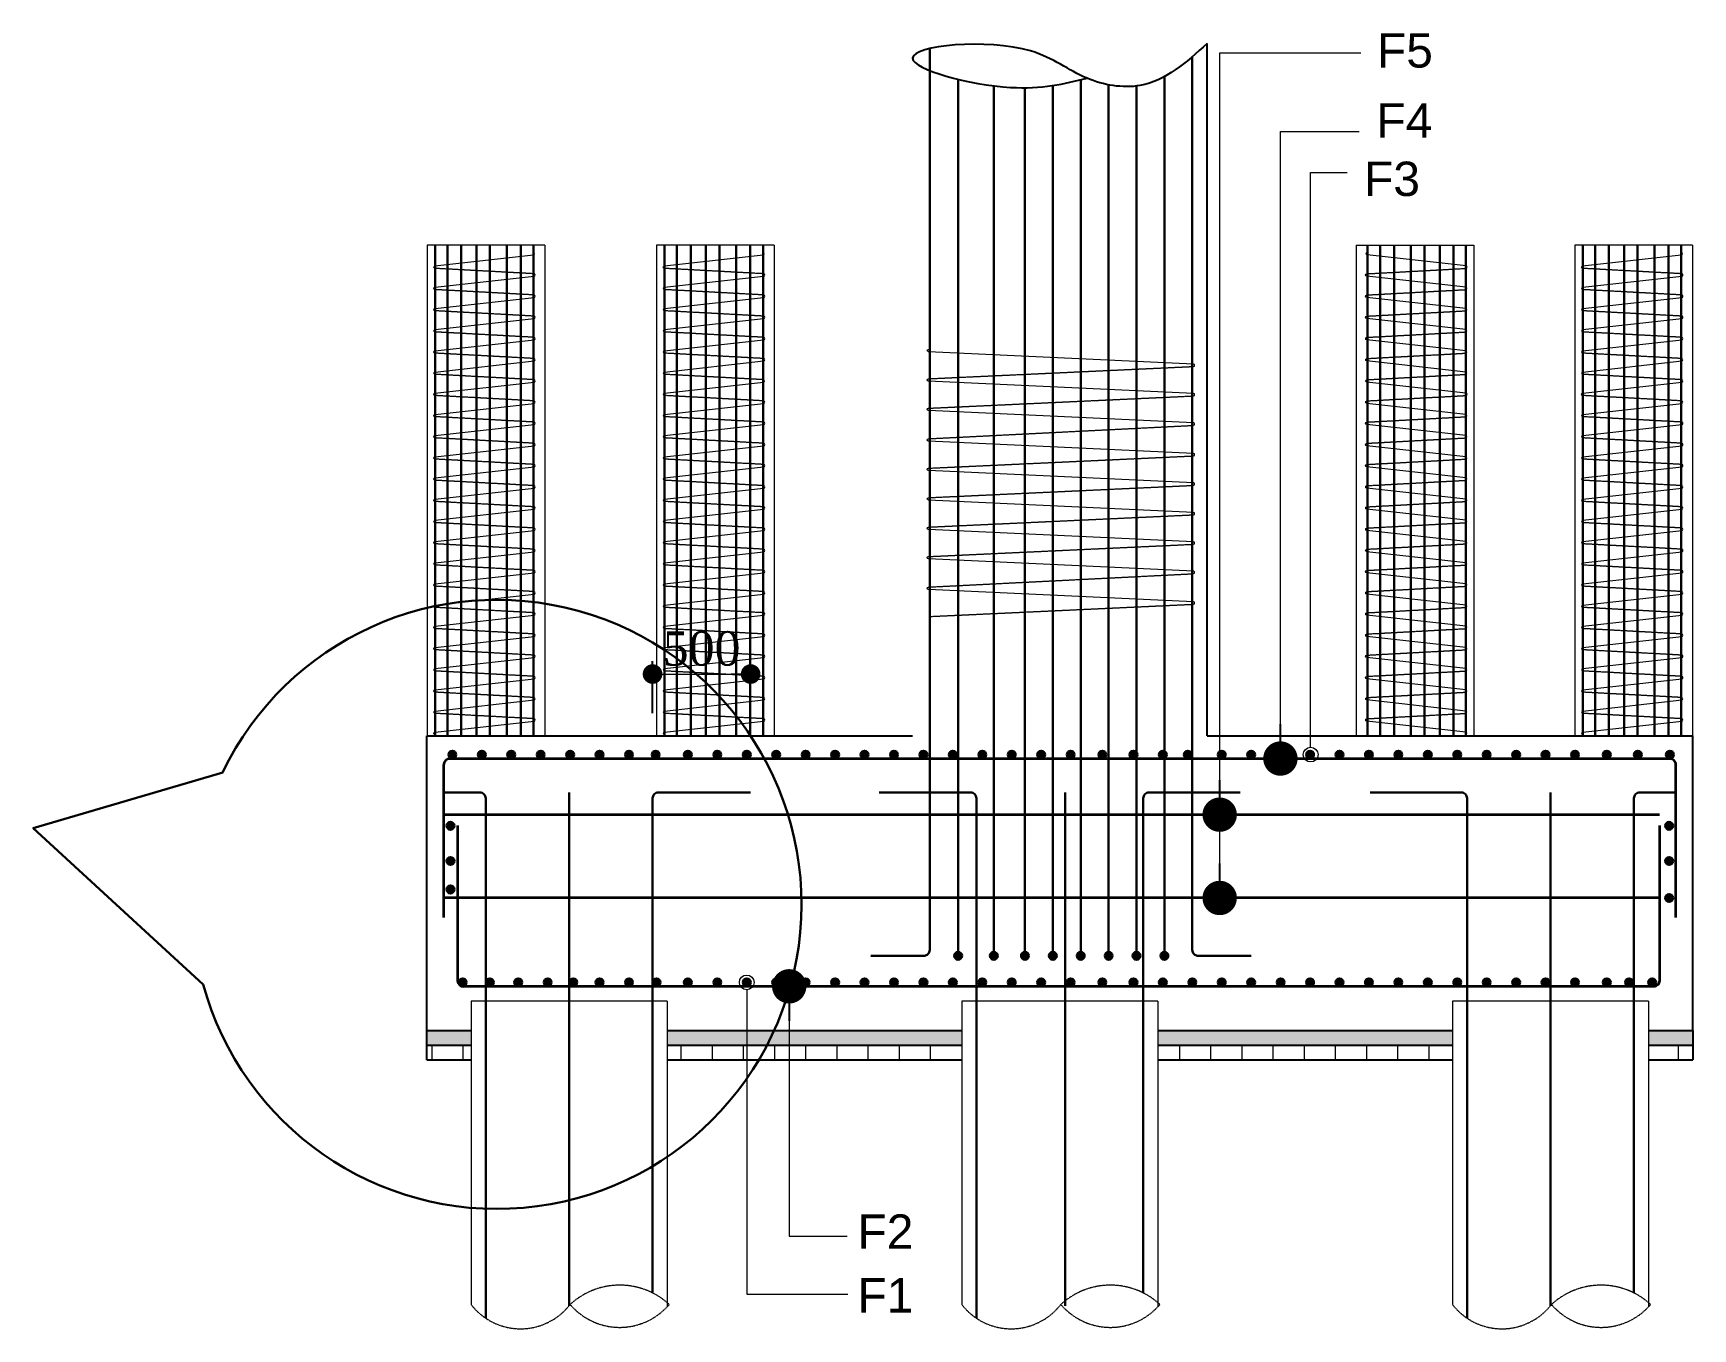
# Model space of a CAD drawing. Header units: millimetres. Extents: x -684453 to 35267, y -286696 to 273430.
# Drawn here: x -17447 to -8991, y 123559 to 130158 of the extents above; entities that cross this region are included whole.
import ezdxf

# ---------------------------------------------------------------- set-up
doc = ezdxf.new("R2010")
doc.units = ezdxf.units.MM
doc.header["$PDMODE"] = 2
doc.linetypes.add('DASHED', pattern=[0.75, 0.5, -0.25])
doc.linetypes.add('HIDDEN', pattern=[9.525, 6.35, -3.175])
doc.layers.get('Defpoints').update_dxf_attribs({"lineweight": 13})
for name, color, linetype, lineweight in [('Binder', 136, 'Continuous', 15), ('Dimision', 4, 'Continuous', 9), ('Hatching', 65, 'Continuous', 15), ('Pile', 11, 'Continuous', 15), ('Pire Line', 11, 'Continuous', 25), ('Rod', 12, 'Continuous', 30), ('Rod -2', 5, 'Continuous', 35), ('Text', 7, 'Continuous', 15)]:
    doc.layers.add(name, color=color, linetype=linetype, lineweight=lineweight)
doc.styles.add('ROMANS', font='arial.ttf', dxfattribs={"height": 200})
doc.styles.get("Standard").update_dxf_attribs({"font": 'times.ttf'})
doc.dimstyles.new('ISO-25', dxfattribs={"dimtxt": 175, "dimasz": 100, "dimexe": 65, "dimexo": 115.625, "dimgap": 40, "dimtad": 1, "dimtoh": 1, "dimdec": 0, "dimtxsty": 'Standard', "dimblk": 'DOT', "dimcen": 300, "dimclrd": 256, "dimclre": 256, "dimclrt": 256, "dimadec": 0, "dimazin": 0, "dimtfac": 1, "dimtdec": 0, "dimtix": 1, "dimtmove": 0, "dimatfit": 3, "dimldrblk": 'DOT', "dimfxl": 75, "dimlwd": -1, "dimarcsym": 0})

# ---------------------------------------------------------------- blocks, each defined once
blk = doc.blocks.new('_Dot')
at = {"color": 0, "linetype": 'ByBlock', "lineweight": -2}
blk.add_line((-0.5, 0), (-1, 0), dxfattribs=at)
at = {"color": 0, "linetype": 'ByBlock', "const_width": 0.5}
blk.add_lwpolyline([(-0.25, 0, 1), (0.25, 0, 1)], format="xyb", close=True, dxfattribs=at)
blk = doc.blocks.new('*D69')
at = {"layer": 'Defpoints', "color": 0, "ltscale": 3, "transparency": 16777216}
for p in [(-13791.3, 126893.7), (-14291.1, 126578.3), (-13791.3, 126578.3)]:
    blk.add_point(p, dxfattribs=at)
at = {"layer": 'Dimision', "lineweight": -2, "ltscale": 3, "transparency": 16777216}
for p, q in [((-14291.1, 126694), (-14291.1, 126958.7)), ((-13791.3, 126694), (-13791.3, 126958.7))]:
    blk.add_line(p, q, dxfattribs=at)
at = {"layer": 'Dimision', "ltscale": 3, "transparency": 16777216}
blk.add_line((-14191.1, 126893.7), (-13891.3, 126893.7), dxfattribs=at)
at = {"layer": 'Dimision', "ltscale": 3, "transparency": 16777216, "xscale": 100, "yscale": 100, "zscale": 100, "rotation": 180}
blk.add_blockref('_Dot', (-14291.1, 126893.7), dxfattribs=at)
at = {"layer": 'Dimision', "ltscale": 3, "transparency": 16777216, "xscale": 100, "yscale": 100, "zscale": 100}
blk.add_blockref('_Dot', (-13791.3, 126893.7), dxfattribs=at)
at = {"layer": 'Dimision', "ltscale": 3, "transparency": 16777216, "insert": (-14041.2, 127022.7), "char_height": 175, "attachment_point": 5}
blk.add_mtext('500', dxfattribs=at)

msp = doc.modelspace()

# ---------------------------------------------------------------- hatches: boundary and pattern name
at = {"layer": 'Hatching', "ltscale": 5}
h = msp.add_hatch(dxfattribs=at)
h.set_pattern_fill('AR-CONC', color=256, style=0)
h.set_pattern_definition([(50, (303514, -7730.92), (182.18467, -15.939086), [19.05, -209.55]), (355, (303514, -7730.92), (-35.24283, 191.05664), [15.24, -167.64]), (100.451, (303529.17, -7732.25), (146.9425, 175.11669), [16.19, -178.09]), (46.1842, (303514, -7680.12), (271.07904, -42.04233), [28.575, -314.325]), (96.6356, (303536.58, -7683.62), (237.40423, 247.42556), [24.285, -267.135]), (351.184, (303514, -7680.12), (237.4046, 247.42512), [22.86, -251.46]), (21, (303539.4, -7692.82), (151.61488, -102.26552), [19.05, -209.55]), (326, (303539.4, -7692.82), (61.80203, 184.18797), [15.24, -167.64]), (71.4514, (303552.03, -7701.34), (213.41649, 81.92286), [16.19, -178.09]), (37.5, (303513.99, -7730.92), (3.088603, 84.555039), [0, -165.608, 0, -170.18, 0, -168.275]), (7.5, (303513.99, -7730.92), (66.819663, 100.180575), [0, -97.028, 0, -161.798, 0, -64.135]), (327.5, (303457.35, -7730.92), (135.590595, -5.728744), [0, -63.5, 0, -198.12, 0, -262.89]), (317.5, (303431.95, -7730.92), (148.12918, 25.42649), [0, -82.55, 0, -131.572, 0, -186.69])])
h.paths.add_polyline_path([(-9216.1, 125078.3), (-9216.1, 125003.3), (-8991.1, 125003.3), (-8991.1, 125078.3)])
h.paths.add_polyline_path([(-11716.1, 125078.3), (-11716.1, 125003.3), (-10216.1, 125003.3), (-10216.1, 125078.3)])
h.paths.add_polyline_path([(-15216.1, 125003.3), (-15216.1, 125078.3), (-15441.1, 125078.3), (-15441.1, 125003.3)])
h.paths.add_polyline_path([(-14216.1, 125078.3), (-14216.1, 125003.3), (-12716.1, 125003.3), (-12716.1, 125078.3)])
h = msp.add_hatch(dxfattribs=at)
h.set_pattern_fill('ANSI31', color=256, scale=50, angle=45, style=0)
h.set_pattern_definition([(90, (303514, -7730.92), (-158.75, 1e-14), [])])
h.paths.add_polyline_path([(-9216.1, 125003.3), (-9216.1, 124928.3), (-8991.1, 124928.3), (-8991.1, 125003.3)])
h.paths.add_polyline_path([(-11716.1, 125003.3), (-11716.1, 124928.3), (-10216.1, 124928.3), (-10216.1, 125003.3)])
h.paths.add_polyline_path([(-14216.1, 125003.3), (-14216.1, 124928.3), (-12716.1, 124928.3), (-12716.1, 125003.3)])
h.paths.add_polyline_path([(-15216.1, 124928.3), (-15216.1, 125003.3), (-15441.1, 125003.3), (-15441.1, 124928.3)])
at = {"layer": 'Rod', "ltscale": 5}
for points in [[(-15331.1, 126483.3, 1), (-15291.1, 126483.3, 1)], [(-15181.1, 126483.3, 1), (-15141.1, 126483.3, 1)], [(-15031.1, 126483.3, 1), (-14991.1, 126483.3, 1)], [(-14881.1, 126483.3, 1), (-14841.1, 126483.3, 1)], [(-14731.1, 126483.3, 1), (-14691.1, 126483.3, 1)], [(-14581.1, 126483.3, 1), (-14541.1, 126483.3, 1)], [(-14431.1, 126483.3, 1), (-14391.1, 126483.3, 1)], [(-14295.1, 126483.3, 1), (-14255.1, 126483.3, 1)], [(-14131.1, 126483.3, 1), (-14091.1, 126483.3, 1)], [(-13981.1, 126483.3, 1), (-13941.1, 126483.3, 1)], [(-13831.1, 126483.3, 1), (-13791.1, 126483.3, 1)], [(-13681.1, 126483.3, 1), (-13641.1, 126483.3, 1)], [(-13531.1, 126483.3, 1), (-13491.1, 126483.3, 1)], [(-13381.1, 126483.3, 1), (-13341.1, 126483.3, 1)], [(-13231.1, 126483.3, 1), (-13191.1, 126483.3, 1)], [(-13081.1, 126483.3, 1), (-13041.1, 126483.3, 1)], [(-12931.1, 126483.3, 1), (-12891.1, 126483.3, 1)], [(-12781.1, 126483.3, 1), (-12741.1, 126483.3, 1)], [(-12631.1, 126483.3, 1), (-12591.1, 126483.3, 1)], [(-12481.1, 126483.3, 1), (-12441.1, 126483.3, 1)], [(-12331.1, 126483.3, 1), (-12291.1, 126483.3, 1)], [(-12181.1, 126483.3, 1), (-12141.1, 126483.3, 1)], [(-12019.5, 126483.3, 1), (-11979.5, 126483.3, 1)], [(-11861.2, 126483.3, 1), (-11821.2, 126483.3, 1)], [(-11711.2, 126483.3, 1), (-11671.2, 126483.3, 1)], [(-11584.1, 126483.3, 1), (-11544.1, 126483.3, 1)], [(-11411.2, 126483.3, 1), (-11371.2, 126483.3, 1)], [(-11261.2, 126483.3, 1), (-11221.2, 126483.3, 1)], [(-11111.2, 126483.3, 1), (-11071.2, 126483.3, 1)], [(-10961.2, 126483.3, 1), (-10921.2, 126483.3, 1)], [(-10811.2, 126483.3, 1), (-10771.2, 126483.3, 1)], [(-10661.2, 126483.3, 1), (-10621.2, 126483.3, 1)], [(-10511.2, 126483.3, 1), (-10471.2, 126483.3, 1)], [(-10361.2, 126483.3, 1), (-10321.2, 126483.3, 1)], [(-10211.2, 126483.3, 1), (-10171.2, 126483.3, 1)], [(-10061.2, 126483.3, 1), (-10021.2, 126483.3, 1)], [(-9911.2, 126483.3, 1), (-9871.2, 126483.3, 1)], [(-9761.2, 126483.3, 1), (-9721.2, 126483.3, 1)], [(-9611.2, 126483.3, 1), (-9571.2, 126483.3, 1)], [(-9611.2, 126483.3, 1), (-9571.2, 126483.3, 1)], [(-9449.6, 126483.3, 1), (-9409.6, 126483.3, 1)], [(-9291.3, 126483.3, 1), (-9251.3, 126483.3, 1)], [(-9127.8, 126483.3, 1), (-9087.8, 126483.3, 1)], [(-15340.8, 126120.8, -1), (-15300.8, 126120.8, -1)], [(-9091.8, 126120.8, 1), (-9131.8, 126120.8, 1)], [(-15340.8, 125941.5, -1), (-15300.8, 125941.5, -1)], [(-9091.8, 125941.5, 1), (-9131.8, 125941.5, 1)], [(-15340.8, 125796.8, -1), (-15300.8, 125796.8, -1)], [(-9091.8, 125753.3, 1), (-9131.8, 125753.3, 1)], [(-12754.3, 125458.8, -1), (-12714.3, 125458.8, -1)], [(-12572.5, 125458.8, -1), (-12532.5, 125458.8, -1)], [(-12413.9, 125458.8, -1), (-12373.9, 125458.8, -1)], [(-12271.7, 125458.8, -1), (-12231.7, 125458.8, -1)], [(-12129.6, 125458.8, -1), (-12089.6, 125458.8, -1)], [(-11987.5, 125458.8, -1), (-11947.5, 125458.8, -1)], [(-11845.4, 125458.8, -1), (-11805.4, 125458.8, -1)], [(-11703.3, 125458.8, -1), (-11663.3, 125458.8, -1)], [(-15278.4, 125323.3, -1), (-15238.4, 125323.3, -1)], [(-15140.6, 125323.3, -1), (-15100.6, 125323.3, -1)], [(-14995.4, 125323.3, -1), (-14955.4, 125323.3, -1)], [(-14845.4, 125323.3, -1), (-14805.4, 125323.3, -1)], [(-14714.8, 125323.3, -1), (-14674.8, 125323.3, -1)], [(-14581.1, 125323.3, -1), (-14541.1, 125323.3, -1)], [(-14431.1, 125323.3, -1), (-14391.1, 125323.3, -1)], [(-14291.1, 125323.3, -1), (-14251.1, 125323.3, -1)], [(-14131.1, 125323.3, -1), (-14091.1, 125323.3, -1)], [(-13981.1, 125323.3, -1), (-13941.1, 125323.3, -1)], [(-13831.1, 125323.3, -1), (-13791.1, 125323.3, -1)], [(-13681.1, 125323.3, -1), (-13641.1, 125323.3, -1)], [(-13531.1, 125323.3, -1), (-13491.1, 125323.3, -1)], [(-13381.1, 125323.3, -1), (-13341.1, 125323.3, -1)], [(-13231.1, 125323.3, -1), (-13191.1, 125323.3, -1)], [(-13081.1, 125323.3, -1), (-13041.1, 125323.3, -1)], [(-12931.1, 125323.3, -1), (-12891.1, 125323.3, -1)], [(-12781.1, 125323.3, -1), (-12741.1, 125323.3, -1)], [(-12631.1, 125323.3, -1), (-12591.1, 125323.3, -1)], [(-12481.1, 125323.3, -1), (-12441.1, 125323.3, -1)], [(-12331.1, 125323.3, -1), (-12291.1, 125323.3, -1)], [(-12181.1, 125323.3, -1), (-12141.1, 125323.3, -1)], [(-12019.5, 125323.3, -1), (-11979.5, 125323.3, -1)], [(-11861.2, 125323.3, -1), (-11821.2, 125323.3, -1)], [(-11711.2, 125323.3, -1), (-11671.2, 125323.3, -1)], [(-11561.2, 125323.3, -1), (-11521.2, 125323.3, -1)], [(-11411.2, 125323.3, -1), (-11371.2, 125323.3, -1)], [(-11261.2, 125323.3, -1), (-11221.2, 125323.3, -1)], [(-11111.2, 125323.3, -1), (-11071.2, 125323.3, -1)], [(-10961.2, 125323.3, -1), (-10921.2, 125323.3, -1)], [(-10811.2, 125323.3, -1), (-10771.2, 125323.3, -1)], [(-10661.2, 125323.3, -1), (-10621.2, 125323.3, -1)], [(-10511.2, 125323.3, -1), (-10471.2, 125323.3, -1)], [(-10361.2, 125323.3, -1), (-10321.2, 125323.3, -1)], [(-10211.2, 125323.3, -1), (-10171.2, 125323.3, -1)], [(-10061.2, 125323.3, -1), (-10021.2, 125323.3, -1)], [(-9911.2, 125323.3, -1), (-9871.2, 125323.3, -1)], [(-9761.2, 125323.3, -1), (-9721.2, 125323.3, -1)], [(-9611.2, 125323.3, -1), (-9571.2, 125323.3, -1)], [(-9611.2, 125323.3, -1), (-9571.2, 125323.3, -1)], [(-9449.6, 125323.3, -1), (-9409.6, 125323.3, -1)], [(-9335.9, 125323.3, -1), (-9295.9, 125323.3, -1)], [(-9218.3, 125323.3, -1), (-9178.3, 125323.3, -1)]]:
    msp.add_hatch(color=256, dxfattribs=at).paths.add_polyline_path(points)

# ---------------------------------------------------------------- linework, layer by layer
at = {"layer": 'Binder', "ltscale": 5}
for points in [[(-15400, 128959.8), (-15400.2, 128960.3, -0.91565), (-15400.2, 128972.2), (-14897.4, 129028.4, 0.91565), (-14897.4, 129040.3), (-14898.1, 129040.9)], [(-14230.8, 128959.8), (-14231, 128960.3, -0.91565), (-14231, 128972.2), (-13728.2, 129028.4, 0.91565), (-13728.2, 129040.3), (-13728.9, 129040.9)], [(-10146.8, 128959.8), (-10146.6, 128960.3, 0.91565), (-10146.6, 128972.2), (-10649.4, 129028.4, -0.91565), (-10649.4, 129040.3), (-10648.7, 129040.9)], [(-9552.3, 128959.8), (-9552.5, 128960.3, -0.91565), (-9552.5, 128972.2), (-9049.7, 129028.4, 0.91565), (-9049.7, 129040.3), (-9050.5, 129040.9)], [(-15398.8, 128851.8), (-15399.3, 128851.8, -0.91565), (-15399.3, 128863.8), (-14894.4, 128919.9, 0.91565), (-14894.4, 128931.9), (-14895.2, 128932.4)], [(-14229.5, 128851.8), (-14230, 128851.8, -0.91565), (-14230, 128863.8), (-13725.2, 128919.9, 0.91565), (-13725.2, 128931.9), (-13725.9, 128932.4)], [(-10148.1, 128851.8), (-10147.6, 128851.8, 0.91565), (-10147.6, 128863.8), (-10652.4, 128919.9, -0.91565), (-10652.4, 128931.9), (-10651.7, 128932.4)], [(-9551.1, 128851.8), (-9551.6, 128851.8, -0.91565), (-9551.6, 128863.8), (-9046.7, 128919.9, 0.91565), (-9046.7, 128931.9), (-9047.5, 128932.4)], [(-15398.8, 128743.9), (-15399.3, 128743.9, -0.91565), (-15399.3, 128755.9), (-14894.4, 128812, 0.91565), (-14894.4, 128824), (-14895.2, 128824.5)], [(-14229.5, 128743.9), (-14230, 128743.9, -0.91565), (-14230, 128755.9), (-13725.2, 128812, 0.91565), (-13725.2, 128824), (-13725.9, 128824.5)], [(-10148.1, 128743.9), (-10147.6, 128743.9, 0.91565), (-10147.6, 128755.9), (-10652.4, 128812, -0.91565), (-10652.4, 128824), (-10651.7, 128824.5)], [(-9551.1, 128743.9), (-9551.6, 128743.9, -0.91565), (-9551.6, 128755.9), (-9046.7, 128812, 0.91565), (-9046.7, 128824), (-9047.5, 128824.5)], [(-15398.8, 128635.9), (-15399.3, 128636, -0.91565), (-15399.3, 128647.9), (-14894.4, 128704.1, 0.91565), (-14894.4, 128716.1), (-14895.2, 128716.6)], [(-14229.5, 128635.9), (-14230, 128636, -0.91565), (-14230, 128647.9), (-13725.2, 128704.1, 0.91565), (-13725.2, 128716.1), (-13725.9, 128716.6)], [(-10148.1, 128635.9), (-10147.6, 128636, 0.91565), (-10147.6, 128647.9), (-10652.4, 128704.1, -0.91565), (-10652.4, 128716.1), (-10651.7, 128716.6)], [(-9551.1, 128635.9), (-9551.6, 128636, -0.91565), (-9551.6, 128647.9), (-9046.7, 128704.1, 0.91565), (-9046.7, 128716.1), (-9047.5, 128716.6)], [(-15398.8, 128528), (-15399.3, 128528.1, -0.91565), (-15399.3, 128540), (-14894.4, 128596.2, 0.91565), (-14894.4, 128608.1), (-14895.2, 128608.7)], [(-14229.5, 128528), (-14230, 128528.1, -0.91565), (-14230, 128540), (-13725.2, 128596.2, 0.91565), (-13725.2, 128608.1), (-13725.9, 128608.7)], [(-11541.1, 128460), (-11534.7, 128460.5, 0.921604), (-11534.7, 128472.4), (-12885.7, 128535.5, -0.91565), (-12885.7, 128547.4), (-12879.1, 128547.9)], [(-10148.1, 128528), (-10147.6, 128528.1, 0.91565), (-10147.6, 128540), (-10652.4, 128596.2, -0.91565), (-10652.4, 128608.1), (-10651.7, 128608.7)], [(-9551.1, 128528), (-9551.6, 128528.1, -0.91565), (-9551.6, 128540), (-9046.7, 128596.2, 0.91565), (-9046.7, 128608.1), (-9047.5, 128608.7)], [(-15398.8, 128420.1), (-15399.3, 128420.1, -0.91565), (-15399.3, 128432.1), (-14894.4, 128488.3, 0.91565), (-14894.4, 128500.2), (-14895.2, 128500.7)], [(-14229.5, 128420.1), (-14230, 128420.1, -0.91565), (-14230, 128432.1), (-13725.2, 128488.3, 0.91565), (-13725.2, 128500.2), (-13725.9, 128500.7)], [(-10148.1, 128420.1), (-10147.6, 128420.1, 0.91565), (-10147.6, 128432.1), (-10652.4, 128488.3, -0.91565), (-10652.4, 128500.2), (-10651.7, 128500.7)], [(-9551.1, 128420.1), (-9551.6, 128420.1, -0.91565), (-9551.6, 128432.1), (-9046.7, 128488.3, 0.91565), (-9046.7, 128500.2), (-9047.5, 128500.7)], [(-15399.3, 128312.2), (-15399.8, 128312.3, -0.91565), (-15399.8, 128324.2), (-14895, 128380.4, 0.91565), (-14895, 128392.3), (-14895.7, 128392.9)], [(-14230, 128312.2), (-14230.6, 128312.3, -0.91565), (-14230.6, 128324.2), (-13725.7, 128380.4, 0.91565), (-13725.7, 128392.3), (-13726.4, 128392.9)], [(-11541.1, 128310), (-11534.6, 128310.5, 0.91565), (-11534.6, 128322.4), (-12885.7, 128385.5, -0.91565), (-12885.7, 128397.4), (-12879.1, 128398)], [(-10147.6, 128312.2), (-10147, 128312.3, 0.91565), (-10147, 128324.2), (-10651.9, 128380.4, -0.91565), (-10651.9, 128392.3), (-10651.2, 128392.9)], [(-9551.6, 128312.2), (-9552.2, 128312.3, -0.91565), (-9552.2, 128324.2), (-9047.3, 128380.4, 0.91565), (-9047.3, 128392.3), (-9048, 128392.9)], [(-15398.8, 128204.3), (-15399.3, 128204.4, -0.91565), (-15399.3, 128216.3), (-14894.4, 128272.5, 0.91565), (-14894.4, 128284.4), (-14895.2, 128285)], [(-14229.5, 128204.3), (-14230, 128204.4, -0.91565), (-14230, 128216.3), (-13725.2, 128272.5, 0.91565), (-13725.2, 128284.4), (-13725.9, 128285)], [(-10148.1, 128204.3), (-10147.6, 128204.4, 0.91565), (-10147.6, 128216.3), (-10652.4, 128272.5, -0.91565), (-10652.4, 128284.4), (-10651.7, 128285)], [(-9551.1, 128204.3), (-9551.6, 128204.4, -0.91565), (-9551.6, 128216.3), (-9046.7, 128272.5, 0.91565), (-9046.7, 128284.4), (-9047.5, 128285)], [(-11541.1, 128160), (-11534.6, 128160.5, 0.91565), (-11534.6, 128172.4), (-12885.7, 128235.5, -0.91565), (-12885.7, 128247.4), (-12879.1, 128247.9)], [(-15398.8, 128096.4), (-15399.3, 128096.4, -0.91565), (-15399.3, 128108.4), (-14894.4, 128164.5, 0.91565), (-14894.4, 128176.5), (-14895.2, 128177)], [(-14229.5, 128096.4), (-14230, 128096.4, -0.91565), (-14230, 128108.4), (-13725.2, 128164.5, 0.91565), (-13725.2, 128176.5), (-13725.9, 128177)], [(-10148.1, 128096.4), (-10147.6, 128096.4, 0.91565), (-10147.6, 128108.4), (-10652.4, 128164.5, -0.91565), (-10652.4, 128176.5), (-10651.7, 128177)], [(-9551.1, 128096.4), (-9551.6, 128096.4, -0.91565), (-9551.6, 128108.4), (-9046.7, 128164.5, 0.91565), (-9046.7, 128176.5), (-9047.5, 128177)], [(-15398.8, 127988.5), (-15399.3, 127988.5, -0.91565), (-15399.3, 128000.5), (-14894.4, 128056.6, 0.91565), (-14894.4, 128068.6), (-14895.2, 128069.1)], [(-14229.5, 127988.5), (-14230, 127988.5, -0.91565), (-14230, 128000.5), (-13725.2, 128056.6, 0.91565), (-13725.2, 128068.6), (-13725.9, 128069.1)], [(-11541.1, 128004.5), (-11534.6, 128005, 0.91565), (-11534.6, 128016.9), (-12885.7, 128080, -0.91565), (-12885.7, 128091.9), (-12879.1, 128092.5)], [(-10148.1, 127988.5), (-10147.6, 127988.5, 0.91565), (-10147.6, 128000.5), (-10652.4, 128056.6, -0.91565), (-10652.4, 128068.6), (-10651.7, 128069.1)], [(-9551.1, 127988.5), (-9551.6, 127988.5, -0.91565), (-9551.6, 128000.5), (-9046.7, 128056.6, 0.91565), (-9046.7, 128068.6), (-9047.5, 128069.1)], [(-15398.8, 127880.6), (-15399.3, 127880.6, -0.91565), (-15399.3, 127892.6), (-14894.4, 127948.7, 0.91565), (-14894.4, 127960.7), (-14895.2, 127961.2)], [(-14229.5, 127880.6), (-14230, 127880.6, -0.91565), (-14230, 127892.6), (-13725.2, 127948.7, 0.91565), (-13725.2, 127960.7), (-13725.9, 127961.2)], [(-11541.1, 127854.5), (-11534.6, 127855, 0.91565), (-11534.6, 127866.9), (-12885.7, 127930, -0.91565), (-12885.7, 127941.9), (-12879.1, 127942.4)], [(-10148.1, 127880.6), (-10147.6, 127880.6, 0.91565), (-10147.6, 127892.6), (-10652.4, 127948.7, -0.91565), (-10652.4, 127960.7), (-10651.7, 127961.2)], [(-9551.1, 127880.6), (-9551.6, 127880.6, -0.91565), (-9551.6, 127892.6), (-9046.7, 127948.7, 0.91565), (-9046.7, 127960.7), (-9047.5, 127961.2)], [(-15398.8, 127772.6), (-15399.3, 127772.7, -0.91565), (-15399.3, 127784.6), (-14894.4, 127840.8, 0.91565), (-14894.4, 127852.7), (-14895.2, 127853.3)], [(-14229.5, 127772.6), (-14230, 127772.7, -0.91565), (-14230, 127784.6), (-13725.2, 127840.8, 0.91565), (-13725.2, 127852.7), (-13725.9, 127853.3)], [(-10148.1, 127772.6), (-10147.6, 127772.7, 0.91565), (-10147.6, 127784.6), (-10652.4, 127840.8, -0.91565), (-10652.4, 127852.7), (-10651.7, 127853.3)], [(-9551.1, 127772.6), (-9551.6, 127772.7, -0.91565), (-9551.6, 127784.6), (-9046.7, 127840.8, 0.91565), (-9046.7, 127852.7), (-9047.5, 127853.3)], [(-11541.1, 127704.5), (-11534.7, 127705, 0.921604), (-11534.7, 127716.9), (-12885.7, 127780, -0.91565), (-12885.7, 127791.9), (-12879.1, 127792.4)], [(-15398.8, 127664.7), (-15399.3, 127664.8, -0.91565), (-15399.3, 127676.7), (-14894.4, 127732.9, 0.91565), (-14894.4, 127744.8), (-14895.2, 127745.4)], [(-14229.5, 127664.7), (-14230, 127664.8, -0.91565), (-14230, 127676.7), (-13725.2, 127732.9, 0.91565), (-13725.2, 127744.8), (-13725.9, 127745.4)], [(-10148.1, 127664.7), (-10147.6, 127664.8, 0.91565), (-10147.6, 127676.7), (-10652.4, 127732.9, -0.91565), (-10652.4, 127744.8), (-10651.7, 127745.4)], [(-9551.1, 127664.7), (-9551.6, 127664.8, -0.91565), (-9551.6, 127676.7), (-9046.7, 127732.9, 0.91565), (-9046.7, 127744.8), (-9047.5, 127745.4)], [(-15398.8, 127556.8), (-15399.3, 127556.8, -0.91565), (-15399.3, 127568.8), (-14894.4, 127625, 0.91565), (-14894.4, 127636.9), (-14895.2, 127637.4)], [(-14229.5, 127556.8), (-14230, 127556.8, -0.91565), (-14230, 127568.8), (-13725.2, 127625, 0.91565), (-13725.2, 127636.9), (-13725.9, 127637.4)], [(-11541.1, 127554.5), (-11534.6, 127555, 0.91565), (-11534.6, 127566.9), (-12885.7, 127630, -0.91565), (-12885.7, 127641.9), (-12879.1, 127642.5)], [(-10148.1, 127556.8), (-10147.6, 127556.8, 0.91565), (-10147.6, 127568.8), (-10652.4, 127625, -0.91565), (-10652.4, 127636.9), (-10651.7, 127637.4)], [(-9551.1, 127556.8), (-9551.6, 127556.8, -0.91565), (-9551.6, 127568.8), (-9046.7, 127625, 0.91565), (-9046.7, 127636.9), (-9047.5, 127637.4)], [(-15398.8, 127448.9), (-15399.3, 127448.9, -0.91565), (-15399.3, 127460.9), (-14894.4, 127517, 0.91565), (-14894.4, 127529), (-14895.2, 127529.5)], [(-14229.5, 127448.9), (-14230, 127448.9, -0.91565), (-14230, 127460.9), (-13725.2, 127517, 0.91565), (-13725.2, 127529), (-13725.9, 127529.5)], [(-10148.1, 127448.9), (-10147.6, 127448.9, 0.91565), (-10147.6, 127460.9), (-10652.4, 127517, -0.91565), (-10652.4, 127529), (-10651.7, 127529.5)], [(-9551.1, 127448.9), (-9551.6, 127448.9, -0.91565), (-9551.6, 127460.9), (-9046.7, 127517, 0.91565), (-9046.7, 127529), (-9047.5, 127529.5)], [(-11541.1, 127404.5), (-11534.6, 127405, 0.91565), (-11534.6, 127416.9), (-12885.7, 127480, -0.91565), (-12885.7, 127491.9), (-12879.1, 127492.4)], [(-15398.8, 127341), (-15399.3, 127341, -0.91565), (-15399.3, 127353), (-14894.4, 127409.1, 0.91565), (-14894.4, 127421.1), (-14895.2, 127421.6)], [(-14229.5, 127341), (-14230, 127341, -0.91565), (-14230, 127353), (-13725.2, 127409.1, 0.91565), (-13725.2, 127421.1), (-13725.9, 127421.6)], [(-10148.1, 127341), (-10147.6, 127341, 0.91565), (-10147.6, 127353), (-10652.4, 127409.1, -0.91565), (-10652.4, 127421.1), (-10651.7, 127421.6)], [(-9551.1, 127341), (-9551.6, 127341, -0.91565), (-9551.6, 127353), (-9046.7, 127409.1, 0.91565), (-9046.7, 127421.1), (-9047.5, 127421.6)], [(-15398.8, 127233), (-15399.3, 127233.1, -0.91565), (-15399.3, 127245), (-14894.4, 127301.2, 0.91565), (-14894.4, 127313.1), (-14895.2, 127313.7)], [(-14229.5, 127233), (-14230, 127233.1, -0.91565), (-14230, 127245), (-13725.2, 127301.2, 0.91565), (-13725.2, 127313.1), (-13725.9, 127313.7)], [(-11541.1, 127249), (-11534.6, 127249.5, 0.91565), (-11534.6, 127261.4), (-12885.7, 127324.5, -0.91565), (-12885.7, 127336.4), (-12879.1, 127337)], [(-10148.1, 127233), (-10147.6, 127233.1, 0.91565), (-10147.6, 127245), (-10652.4, 127301.2, -0.91565), (-10652.4, 127313.1), (-10651.7, 127313.7)], [(-9551.1, 127233), (-9551.6, 127233.1, -0.91565), (-9551.6, 127245), (-9046.7, 127301.2, 0.91565), (-9046.7, 127313.1), (-9047.5, 127313.7)], [(-15398.8, 127125.1), (-15399.3, 127125.2, -0.91565), (-15399.3, 127137.1), (-14894.4, 127193.3, 0.91565), (-14894.4, 127205.2), (-14895.2, 127205.8)], [(-14229.5, 127125.1), (-14230, 127125.2, -0.91565), (-14230, 127137.1), (-13725.2, 127193.3, 0.91565), (-13725.2, 127205.2), (-13725.9, 127205.8)], [(-10148.1, 127125.1), (-10147.6, 127125.2, 0.91565), (-10147.6, 127137.1), (-10652.4, 127193.3, -0.91565), (-10652.4, 127205.2), (-10651.7, 127205.8)], [(-9551.1, 127125.1), (-9551.6, 127125.2, -0.91565), (-9551.6, 127137.1), (-9046.7, 127193.3, 0.91565), (-9046.7, 127205.2), (-9047.5, 127205.8)], [(-15398.8, 127017.2), (-15399.3, 127017.2, -0.91565), (-15399.3, 127029.2), (-14894.4, 127085.4, 0.91565), (-14894.4, 127097.3), (-14895.2, 127097.8)], [(-14229.5, 127017.2), (-14230, 127017.2, -0.91565), (-14230, 127029.2), (-13725.2, 127085.4, 0.91565), (-13725.2, 127097.3), (-13725.9, 127097.8)], [(-10148.1, 127017.2), (-10147.6, 127017.2, 0.91565), (-10147.6, 127029.2), (-10652.4, 127085.4, -0.91565), (-10652.4, 127097.3), (-10651.7, 127097.8)], [(-9551.1, 127017.2), (-9551.6, 127017.2, -0.91565), (-9551.6, 127029.2), (-9046.7, 127085.4, 0.91565), (-9046.7, 127097.3), (-9047.5, 127097.8)], [(-15398.8, 126909.3), (-15399.3, 126909.3, -0.91565), (-15399.3, 126921.3), (-14894.4, 126977.4, 0.91565), (-14894.4, 126989.4), (-14895.2, 126989.9)], [(-14229.5, 126909.3), (-14230, 126909.3, -0.91565), (-14230, 126921.3), (-13725.2, 126977.4, 0.91565), (-13725.2, 126989.4), (-13725.9, 126989.9)], [(-10148.1, 126909.3), (-10147.6, 126909.3, 0.91565), (-10147.6, 126921.3), (-10652.4, 126977.4, -0.91565), (-10652.4, 126989.4), (-10651.7, 126989.9)], [(-9551.1, 126909.3), (-9551.6, 126909.3, -0.91565), (-9551.6, 126921.3), (-9046.7, 126977.4, 0.91565), (-9046.7, 126989.4), (-9047.5, 126989.9)], [(-15398.8, 126801.4), (-15399.3, 126801.4, -0.91565), (-15399.3, 126813.4), (-14894.4, 126869.5, 0.91565), (-14894.4, 126881.5), (-14895.2, 126882)], [(-14229.5, 126801.4), (-14230, 126801.4, -0.91565), (-14230, 126813.4), (-13725.2, 126869.5, 0.91565), (-13725.2, 126881.5), (-13725.9, 126882)], [(-10148.1, 126801.4), (-10147.6, 126801.4, 0.91565), (-10147.6, 126813.4), (-10652.4, 126869.5, -0.91565), (-10652.4, 126881.5), (-10651.7, 126882)], [(-9551.1, 126801.4), (-9551.6, 126801.4, -0.91565), (-9551.6, 126813.4), (-9046.7, 126869.5, 0.91565), (-9046.7, 126881.5), (-9047.5, 126882)], [(-15398.8, 126693.4), (-15399.3, 126693.5, -0.91565), (-15399.3, 126705.4), (-14894.4, 126761.6, 0.91565), (-14894.4, 126773.5), (-14895.2, 126774.1)], [(-14229.5, 126693.4), (-14230, 126693.5, -0.91565), (-14230, 126705.4), (-13725.2, 126761.6, 0.91565), (-13725.2, 126773.5), (-13725.9, 126774.1)], [(-10148.1, 126693.4), (-10147.6, 126693.5, 0.91565), (-10147.6, 126705.4), (-10652.4, 126761.6, -0.91565), (-10652.4, 126773.5), (-10651.7, 126774.1)], [(-9551.1, 126693.4), (-9551.6, 126693.5, -0.91565), (-9551.6, 126705.4), (-9046.7, 126761.6, 0.91565), (-9046.7, 126773.5), (-9047.5, 126774.1)], [(-15398.8, 126585.5), (-15399.3, 126585.6, -0.91565), (-15399.3, 126597.5), (-14894.4, 126653.7, 0.91565), (-14894.4, 126665.6), (-14895.2, 126666.2)], [(-14229.5, 126585.5), (-14230, 126585.6, -0.91565), (-14230, 126597.5), (-13725.2, 126653.7, 0.91565), (-13725.2, 126665.6), (-13725.9, 126666.2)], [(-10148.1, 126585.5), (-10147.6, 126585.6, 0.91565), (-10147.6, 126597.5), (-10652.4, 126653.7, -0.91565), (-10652.4, 126665.6), (-10651.7, 126666.2)], [(-9551.1, 126585.5), (-9551.6, 126585.6, -0.91565), (-9551.6, 126597.5), (-9046.7, 126653.7, 0.91565), (-9046.7, 126665.6), (-9047.5, 126666.2)]]:
    msp.add_lwpolyline(points, format="xyb", dxfattribs=at)
at = {"layer": 'Binder', "linetype": 'HIDDEN', "ltscale": 0.07}
for points in [[(-14895.2, 128932.4), (-15400, 128959.8)], [(-13725.9, 128932.4), (-14230.8, 128959.8)], [(-10651.7, 128932.4), (-10146.8, 128959.8)], [(-9047.5, 128932.4), (-9552.3, 128959.8)], [(-14895.2, 128824.5), (-15400, 128851.8)], [(-13725.9, 128824.5), (-14230.8, 128851.8)], [(-10651.7, 128824.5), (-10146.8, 128851.8)], [(-9047.5, 128824.5), (-9552.3, 128851.8)], [(-14895.2, 128716.6), (-15400, 128743.9)], [(-13725.9, 128716.6), (-14230.8, 128743.9)], [(-10651.7, 128716.6), (-10146.8, 128743.9)], [(-9047.5, 128716.6), (-9552.3, 128743.9)], [(-14895.2, 128608.7), (-15400, 128636)], [(-13725.9, 128608.7), (-14230.8, 128636)], [(-10651.7, 128608.7), (-10146.8, 128636)], [(-9047.5, 128608.7), (-9552.3, 128636)], [(-14895.2, 128500.7), (-15400, 128528.1)], [(-13725.9, 128500.7), (-14230.8, 128528.1)], [(-10651.7, 128500.7), (-10146.8, 128528.1)], [(-9047.5, 128500.7), (-9552.3, 128528.1)], [(-12879.1, 128398), (-11541.1, 128460)], [(-14895.7, 128392.9), (-15400.6, 128420.2)], [(-13726.4, 128392.9), (-14231.3, 128420.2)], [(-10651.2, 128392.9), (-10146.3, 128420.2)], [(-9048, 128392.9), (-9552.9, 128420.2)], [(-14895.2, 128285), (-15400, 128312.3)], [(-13725.9, 128285), (-14230.8, 128312.3)], [(-12879.1, 128247.9), (-11541.1, 128310)], [(-10651.7, 128285), (-10146.8, 128312.3)], [(-9047.5, 128285), (-9552.3, 128312.3)], [(-14895.2, 128177), (-15400, 128204.4)], [(-13725.9, 128177), (-14230.8, 128204.4)], [(-10651.7, 128177), (-10146.8, 128204.4)], [(-9047.5, 128177), (-9552.3, 128204.4)], [(-12879.1, 128092.5), (-11541.1, 128160)], [(-14895.2, 128069.1), (-15400, 128096.5)], [(-13725.9, 128069.1), (-14230.8, 128096.5)], [(-10651.7, 128069.1), (-10146.8, 128096.5)], [(-9047.5, 128069.1), (-9552.3, 128096.5)], [(-14895.2, 127961.2), (-15400, 127988.5)], [(-13725.9, 127961.2), (-14230.8, 127988.5)], [(-12879.1, 127942.4), (-11541.1, 128004.5)], [(-10651.7, 127961.2), (-10146.8, 127988.5)], [(-9047.5, 127961.2), (-9552.3, 127988.5)], [(-14895.2, 127853.3), (-15400, 127880.6)], [(-13725.9, 127853.3), (-14230.8, 127880.6)], [(-12879.1, 127792.4), (-11541.1, 127854.5)], [(-10651.7, 127853.3), (-10146.8, 127880.6)], [(-9047.5, 127853.3), (-9552.3, 127880.6)], [(-14895.2, 127745.4), (-15400, 127772.7)], [(-13725.9, 127745.4), (-14230.8, 127772.7)], [(-10651.7, 127745.4), (-10146.8, 127772.7)], [(-9047.5, 127745.4), (-9552.3, 127772.7)], [(-12879.1, 127642.5), (-11541.1, 127704.5)], [(-14895.2, 127637.4), (-15400, 127664.8)], [(-13725.9, 127637.4), (-14230.8, 127664.8)], [(-10651.7, 127637.4), (-10146.8, 127664.8)], [(-9047.5, 127637.4), (-9552.3, 127664.8)], [(-14895.2, 127529.5), (-15400, 127556.9)], [(-13725.9, 127529.5), (-14230.8, 127556.9)], [(-12879.1, 127492.4), (-11541.1, 127554.5)], [(-10651.7, 127529.5), (-10146.8, 127556.9)], [(-9047.5, 127529.5), (-9552.3, 127556.9)], [(-14895.2, 127421.6), (-15400, 127448.9)], [(-13725.9, 127421.6), (-14230.8, 127448.9)], [(-10651.7, 127421.6), (-10146.8, 127448.9)], [(-9047.5, 127421.6), (-9552.3, 127448.9)], [(-14895.2, 127313.7), (-15400, 127341)], [(-13725.9, 127313.7), (-14230.8, 127341)], [(-12879.1, 127337), (-11541.1, 127404.5)], [(-10651.7, 127313.7), (-10146.8, 127341)], [(-9047.5, 127313.7), (-9552.3, 127341)], [(-14895.2, 127205.8), (-15400, 127233.1)], [(-13725.9, 127205.8), (-14230.8, 127233.1)], [(-12879.1, 127186.9), (-11541.1, 127249)], [(-10651.7, 127205.8), (-10146.8, 127233.1)], [(-9047.5, 127205.8), (-9552.3, 127233.1)], [(-14895.2, 127097.8), (-15400, 127125.2)], [(-13725.9, 127097.8), (-14230.8, 127125.2)], [(-10651.7, 127097.8), (-10146.8, 127125.2)], [(-9047.5, 127097.8), (-9552.3, 127125.2)], [(-14895.2, 126989.9), (-15400, 127017.3)], [(-13725.9, 126989.9), (-14230.8, 127017.3)], [(-10651.7, 126989.9), (-10146.8, 127017.3)], [(-9047.5, 126989.9), (-9552.3, 127017.3)], [(-14895.2, 126882), (-15400, 126909.3)], [(-13725.9, 126882), (-14230.8, 126909.3)], [(-10651.7, 126882), (-10146.8, 126909.3)], [(-9047.5, 126882), (-9552.3, 126909.3)], [(-14895.2, 126774.1), (-15400, 126801.4)], [(-13725.9, 126774.1), (-14230.8, 126801.4)], [(-10651.7, 126774.1), (-10146.8, 126801.4)], [(-9047.5, 126774.1), (-9552.3, 126801.4)], [(-14895.2, 126666.2), (-15400, 126693.5)], [(-13725.9, 126666.2), (-14230.8, 126693.5)], [(-10651.7, 126666.2), (-10146.8, 126693.5)], [(-9047.5, 126666.2), (-9552.3, 126693.5)]]:
    msp.add_lwpolyline(points, dxfattribs=at)
at = {"layer": 'Dimision', "ltscale": 5}
for points in [[(-10938.2, 126520.8), (-10938.2, 129447.8), (-10752.5, 129447.8)], [(-13811.1, 125285.8), (-13811.1, 123735.3), (-13295.6, 123735.3)]]:
    msp.add_lwpolyline(points, dxfattribs=at)
for centre in [(-10938.2, 126483.3), (-13811.1, 125323.3)]:
    msp.add_circle(centre, 37.5, dxfattribs=at)
at = {"layer": 'Hatching', "ltscale": 5}
for p, q in [((-14840, 129078.3), (-15440, 129078.3)), ((-15440, 129078.3), (-15440, 126578.3)), ((-14840, 129078.3), (-14840, 126578.3)), ((-13670.7, 129078.3), (-14270.7, 129078.3)), ((-14270.7, 129078.3), (-14270.7, 126578.3)), ((-13670.7, 129078.3), (-13670.7, 126578.3)), ((-10706.9, 129078.3), (-10106.9, 129078.3)), ((-10706.9, 129078.3), (-10706.9, 126578.3)), ((-10106.9, 129078.3), (-10106.9, 126578.3)), ((-8992.3, 129078.3), (-9592.3, 129078.3)), ((-9592.3, 129078.3), (-9592.3, 126578.3)), ((-8992.3, 129078.3), (-8992.3, 126578.3))]:
    msp.add_line(p, q, dxfattribs=at)
at = {"layer": 'Pile', "linetype": 'DASHED', "ltscale": 5}
for p, q in [((-15216.1, 125228.3), (-15216.1, 123682.8)), ((-14216.1, 125228.3), (-15216.1, 125228.3)), ((-14216.1, 125228.3), (-14216.1, 123671.5)), ((-12716.1, 125228.3), (-12716.1, 123682.8)), ((-11716.1, 125228.3), (-12716.1, 125228.3)), ((-11716.1, 125228.3), (-11716.1, 123671.5)), ((-10216.1, 125228.3), (-10216.1, 123682.8)), ((-9216.1, 125228.3), (-10216.1, 125228.3)), ((-9216.1, 125228.3), (-9216.1, 123671.5))]:
    msp.add_line(p, q, dxfattribs=at)
for points in [[(-15216.1, 123682.8, 0.490494), (-14711.1, 123682.8, -0.389282), (-14206, 123682.8, -0.461386), (-14711.1, 123682.8)], [(-12716.1, 123682.8, 0.490494), (-12211.1, 123682.8, -0.389282), (-11706, 123682.8, -0.461386), (-12211.1, 123682.8)], [(-10216.1, 123682.8, 0.490494), (-9711.1, 123682.8, -0.389282), (-9206, 123682.8, -0.461386), (-9711.1, 123682.8)]]:
    msp.add_lwpolyline(points, format="xyb", dxfattribs=at)
at = {"layer": 'Pire Line', "ltscale": 5}
for p, q in [((-11466.1, 126578.3), (-11466.1, 130104.6)), ((-15441.1, 124928.3), (-15441.1, 126578.3)), ((-15441.1, 126578.3), (-12966.1, 126578.3)), ((-11466.1, 126578.3), (-8991.1, 126578.3)), ((-8991.1, 125078.3), (-8991.1, 126578.3)), ((-15441.1, 125078.3), (-15216.1, 125078.3)), ((-14216.1, 125078.3), (-12716.1, 125078.3)), ((-11716.1, 125078.3), (-10216.1, 125078.3)), ((-9216.1, 125078.3), (-8991.1, 125078.3)), ((-15441.1, 125003.3), (-15216.1, 125003.3)), ((-14216.1, 125003.3), (-12716.1, 125003.3)), ((-11716.1, 125003.3), (-10216.1, 125003.3)), ((-9216.1, 125003.3), (-8991.1, 125003.3)), ((-15441.1, 124928.3), (-15216.1, 124928.3)), ((-14216.1, 124928.3), (-12716.1, 124928.3)), ((-11716.1, 124928.3), (-10216.1, 124928.3)), ((-9216.1, 124928.3), (-8991.1, 124928.3))]:
    msp.add_line(p, q, dxfattribs=at)
at = {"layer": 'Pire Line', "ltscale": 5, "const_width": 0.02}
msp.add_lwpolyline([(-12966.1, 126578.3), (-12966.1, 130030.9)], dxfattribs=at)
at = {"layer": 'Pire Line', "ltscale": 3}
msp.add_lwpolyline([(-8991.1, 125078.3), (-8991.1, 124928.3)], dxfattribs=at)
at = {"layer": 'Pire Line', "ltscale": 5}
msp.add_spline([(-11466.1, 130104.6), (-11807.8, 129891.3), (-12077, 129928.1), (-12364.7, 130067.2), (-12966.1, 130030.1), (-12466.8, 129881.7), (-12077, 129928.1)], degree=3, dxfattribs=at)
at = {"layer": 'Rod', "ltscale": 0.02}
for p, q in [((-15398.8, 129078.3), (-15398.8, 126578.3)), ((-15336.2, 129078.3), (-15336.2, 126578.3)), ((-15266, 129078.3), (-15266, 126578.3)), ((-15188.6, 129078.3), (-15188.6, 126578.3)), ((-15119.9, 129078.3), (-15119.9, 126578.3)), ((-15033.9, 129078.3), (-15033.9, 126578.3)), ((-14962.4, 129078.3), (-14962.4, 126578.3)), ((-14897.5, 129078.3), (-14897.5, 126578.3)), ((-14229.5, 129078.3), (-14229.5, 126578.3)), ((-14167, 129078.3), (-14167, 126578.3)), ((-14096.8, 129078.3), (-14096.8, 126578.3)), ((-14019.4, 129078.3), (-14019.4, 126578.3)), ((-13950.6, 129078.3), (-13950.6, 126578.3)), ((-13864.6, 129078.3), (-13864.6, 126578.3)), ((-13793.2, 129078.3), (-13793.2, 126578.3)), ((-13728.3, 129078.3), (-13728.3, 126578.3)), ((-10649.3, 129078.3), (-10649.3, 126578.3)), ((-10584.4, 129078.3), (-10584.4, 126578.3)), ((-10513, 129078.3), (-10513, 126578.3)), ((-10427, 129078.3), (-10427, 126578.3)), ((-10358.2, 129078.3), (-10358.2, 126578.3)), ((-10280.8, 129078.3), (-10280.8, 126578.3)), ((-10210.6, 129078.3), (-10210.6, 126578.3)), ((-10148.1, 129078.3), (-10148.1, 126578.3)), ((-9551.1, 129078.3), (-9551.1, 126578.3)), ((-9488.6, 129078.3), (-9488.6, 126578.3)), ((-9418.4, 129078.3), (-9418.4, 126578.3)), ((-9341, 129078.3), (-9341, 126578.3)), ((-9272.2, 129078.3), (-9272.2, 126578.3)), ((-9186.2, 129078.3), (-9186.2, 126578.3)), ((-9114.7, 129078.3), (-9114.7, 126578.3)), ((-9049.8, 129078.3), (-9049.8, 126578.3))]:
    msp.add_line(p, q, dxfattribs=at)
at = {"layer": 'Rod', "ltscale": 5}
for p, q in [((-14716.1, 126290.9), (-14716.1, 123676.4)), ((-12188.8, 126290.9), (-12188.8, 123676.4)), ((-9716.1, 126290.9), (-9716.1, 123676.4))]:
    msp.add_line(p, q, dxfattribs=at)
at = {"layer": 'Rod', "ltscale": 0.02}
for points in [[(-12879.1, 130079.6), (-12879.1, 128180.7), (-12879.1, 125488.8, -0.414214), (-12909.1, 125458.8), (-13179.1, 125458.8)], [(-11541.1, 130038.2), (-11541.1, 128140.3), (-11541.1, 125488.8, 0.414214), (-11511.1, 125458.8), (-11241.1, 125458.8)]]:
    msp.add_lwpolyline(points, format="xyb", dxfattribs=at)
for points in [[(-12734.3, 129923.3), (-12734.3, 125458.8)], [(-12552.5, 129889.9), (-12552.5, 125458.8)], [(-12393.9, 129879.9), (-12393.9, 125458.8)], [(-12251.7, 129891.4), (-12251.7, 125458.8)], [(-12109.6, 129920.2), (-12109.6, 125458.8)], [(-11967.5, 129895), (-11967.5, 125458.8)], [(-11825.4, 129888.7), (-11825.4, 125458.8)], [(-11683.3, 129936.3), (-11683.3, 125458.8)]]:
    msp.add_lwpolyline(points, dxfattribs=at)
at = {"layer": 'Rod', "ltscale": 3}
msp.add_lwpolyline([(-16481.3, 126393.1), (-17446.7, 126109), (-16580.1, 125312.9)], dxfattribs=at)
at = {"layer": 'Rod', "ltscale": 5}
for points in [[(-15354.7, 126290.9), (-15171.1, 126290.9, -0.414214), (-15141.1, 126260.9), (-15141.1, 123612.8)], [(-13791.3, 126290.9), (-14261.1, 126290.9, 0.414214), (-14291.1, 126260.9), (-14291.1, 123741.5)], [(-13136.2, 126290.9), (-12671.1, 126290.9, -0.414214), (-12641.1, 126260.9), (-12641.1, 123612.8)], [(-11297.3, 126290.9), (-11761.1, 126290.9, 0.414214), (-11791.1, 126260.9), (-11791.1, 123741.5)], [(-10635, 126290.9), (-10171.1, 126290.9, -0.414214), (-10141.1, 126260.9), (-10141.1, 123612.8)], [(-9077.6, 126290.9), (-9261.1, 126290.9, 0.414214), (-9291.1, 126260.9), (-9291.1, 123741.5)]]:
    msp.add_lwpolyline(points, format="xyb", dxfattribs=at)
for centre in [(-15311.1, 126483.3), (-15161.1, 126483.3), (-15011.1, 126483.3), (-14861.1, 126483.3), (-14711.1, 126483.3), (-14561.1, 126483.3), (-14411.1, 126483.3), (-14275.1, 126483.3), (-14111.1, 126483.3), (-13961.1, 126483.3), (-13811.1, 126483.3), (-13661.1, 126483.3), (-13511.1, 126483.3), (-13361.1, 126483.3), (-13211.1, 126483.3), (-13061.1, 126483.3), (-12911.1, 126483.3), (-12761.1, 126483.3), (-12611.1, 126483.3), (-12461.1, 126483.3), (-12311.1, 126483.3), (-12161.1, 126483.3), (-11999.5, 126483.3), (-11841.2, 126483.3), (-11691.2, 126483.3), (-11564.1, 126483.3), (-11391.2, 126483.3), (-11241.2, 126483.3), (-11091.2, 126483.3), (-10941.2, 126483.3), (-10791.2, 126483.3), (-10641.2, 126483.3), (-10491.2, 126483.3), (-10341.2, 126483.3), (-10191.2, 126483.3), (-10041.2, 126483.3), (-9891.2, 126483.3), (-9741.2, 126483.3), (-9591.2, 126483.3), (-9591.2, 126483.3), (-9429.6, 126483.3), (-9271.3, 126483.3), (-9107.8, 126483.3), (-15320.8, 126120.8), (-9111.8, 126120.8), (-15320.8, 125941.5), (-9111.8, 125941.5), (-15320.8, 125796.8), (-9111.8, 125753.3), (-12734.3, 125458.8), (-12552.5, 125458.8), (-12393.9, 125458.8), (-12251.7, 125458.8), (-12109.6, 125458.8), (-11967.5, 125458.8), (-11825.4, 125458.8), (-11683.3, 125458.8), (-15258.4, 125323.3), (-15120.6, 125323.3), (-14975.4, 125323.3), (-14825.4, 125323.3), (-14694.8, 125323.3), (-14561.1, 125323.3), (-14411.1, 125323.3), (-14271.1, 125323.3), (-14111.1, 125323.3), (-13961.1, 125323.3), (-13811.1, 125323.3), (-13661.1, 125323.3), (-13511.1, 125323.3), (-13361.1, 125323.3), (-13211.1, 125323.3), (-13061.1, 125323.3), (-12911.1, 125323.3), (-12761.1, 125323.3), (-12611.1, 125323.3), (-12461.1, 125323.3), (-12311.1, 125323.3), (-12161.1, 125323.3), (-11999.5, 125323.3), (-11841.2, 125323.3), (-11691.2, 125323.3), (-11541.2, 125323.3), (-11391.2, 125323.3), (-11241.2, 125323.3), (-11091.2, 125323.3), (-10941.2, 125323.3), (-10791.2, 125323.3), (-10641.2, 125323.3), (-10491.2, 125323.3), (-10341.2, 125323.3), (-10191.2, 125323.3), (-10041.2, 125323.3), (-9891.2, 125323.3), (-9741.2, 125323.3), (-9591.2, 125323.3), (-9591.2, 125323.3), (-9429.6, 125323.3), (-9315.9, 125323.3), (-9198.3, 125323.3)]:
    msp.add_circle(centre, 20, dxfattribs=at)
at = {"layer": 'Rod', "ltscale": 3}
msp.add_arc((-15083.5, 125720.7), 1551.2, 195.23943, 154.3111, dxfattribs=at)
at = {"layer": 'Rod -2', "ltscale": 0.02}
for p, q in [((-15354.7, 125653.2), (-15354.7, 126432.3)), ((-15284.3, 126121.8), (-15284.3, 125331.7))]:
    msp.add_line(p, q, dxfattribs=at)
for points in [[(-9077.6, 125653.2), (-9077.6, 126432.3, 0.414214), (-9107.6, 126462.3), (-15324.7, 126462.3)], [(-9161.3, 126121.8), (-9161.3, 125331.7, -0.414214), (-9191.3, 125301.7), (-15254.3, 125301.7)]]:
    msp.add_lwpolyline(points, format="xyb", dxfattribs=at)
at = {"layer": 'Rod -2', "linetype": 'DASHED', "ltscale": 5}
for points in [[(-9161.3, 126177.5), (-15354.7, 126177.5)], [(-9161.3, 125753.3), (-15354.7, 125753.3)]]:
    msp.add_lwpolyline(points, dxfattribs=at)
at = {"layer": 'Rod -2', "ltscale": 0.02}
for centre, start, end in [((-15324.7, 126432.3), 90, 180), ((-15254.3, 125331.7), 180, 270)]:
    msp.add_arc(centre, 30, start, end, dxfattribs=at)

# ---------------------------------------------------------------- texts
at = {"layer": 'Text', "style": 'ROMANS'}
for s, p in [('F4', (-10603.3, 129625.9)), ('F3', (-10666.3, 129328.5)), ('F2', (-13247.3, 123966.6)), ('F1', (-13247.3, 123641.9))]:
    msp.add_text(s, height=175, dxfattribs=at).set_placement(p)
at = {"layer": 'Text', "insert": (-10600.5, 130157.7), "char_height": 175, "width": 2576.74, "attachment_point": 1, "style": 'ROMANS'}
msp.add_mtext('F5', dxfattribs=at)

# ---------------------------------------------------------------- dimensions: what is measured, and where the dimension line sits
at = {"layer": 'Dimision', "ltscale": 3}
dim = msp.add_linear_dim(base=(-13791.3, 126893.7), p1=(-14291.1, 126578.3), p2=(-13791.3, 126578.3), dimstyle='ISO-25', dxfattribs=at)
dim.commit()
dim.dimension.update_dxf_attribs({"geometry": '*D69', "text_midpoint": (-14041.2, 127022.7)})

# ---------------------------------------------------------------- leaders
at = {"layer": 'Dimision', "ltscale": 5}
for points in [[(-11401.6, 125753.3), (-11401.6, 130057.3), (-10683.1, 130057.3)], [(-11401.6, 126177.5), (-11401.6, 130057.3), (-10683.1, 130057.3)], [(-11092.2, 126463.3), (-11092.2, 129657.4), (-10690.6, 129657.4)], [(-13594.9, 125303.3), (-13594.9, 124030.1), (-13298.9, 124030.1)]]:
    msp.add_leader(points, dimstyle='ISO-25', override={"dimasz": 175, "dimtad": 0}, dxfattribs=at)

doc.saveas('drawing.dxf')
